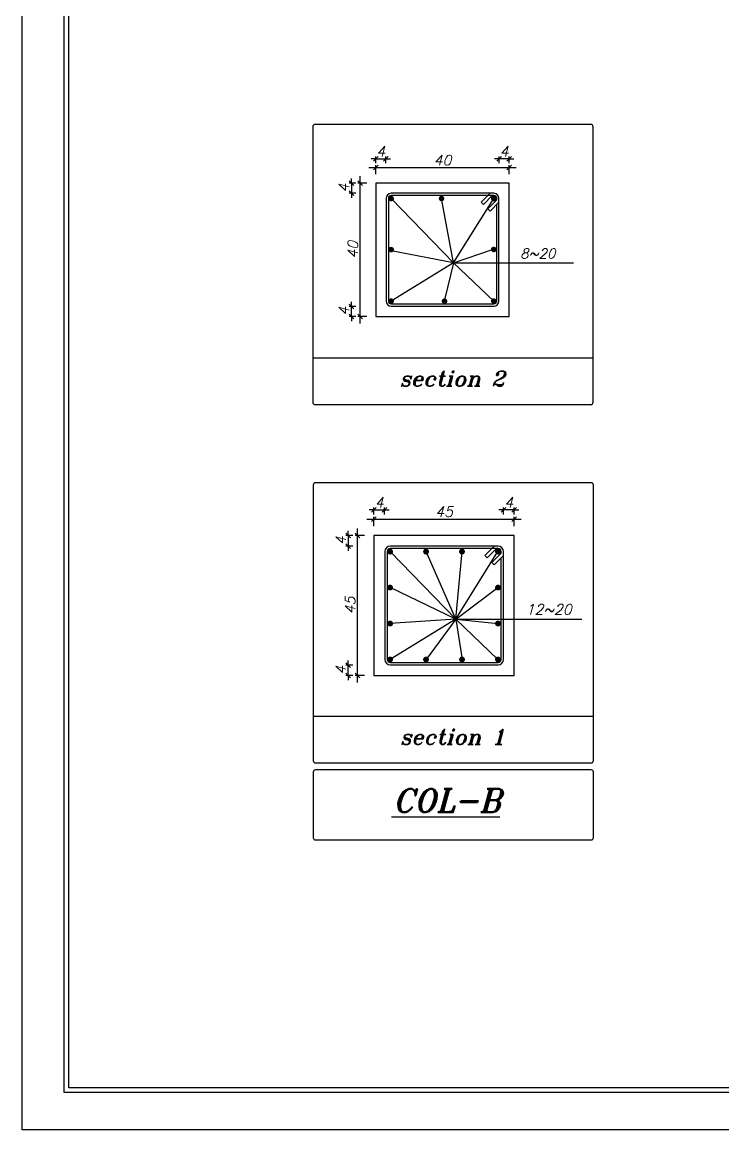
# Model space of a CAD drawing. Header units: inches. Extents: x -1152 to 1352, y 183 to 608.
# Drawn here: x 412.55 to 427.55, y 232.89 to 256.61 of the extents above; entities that cross this region are included whole.
import ezdxf
from ezdxf.enums import TextEntityAlignment as Align

# ---------------------------------------------------------------- set-up
doc = ezdxf.new("R2010")
doc.units = ezdxf.units.IN
doc.header["$MEASUREMENT"] = 0
doc.layers.add('SAZE_DRAWINGS', color=7, linetype='Continuous')
doc.styles.add('SAZE_STYLE', font='romancp.shx', dxfattribs={"oblique": 15})
doc.styles.add('SAZE_STYLE1', font='romant.shx', dxfattribs={"oblique": 15})
doc.dimstyles.new('SAZE_DIM_STYLE', dxfattribs={"dimtxt": 0.2, "dimasz": 0.2, "dimexe": 0.1, "dimexo": 0.05, "dimgap": 0.05, "dimtad": 0, "dimzin": 0, "dimdsep": 46, "dimtxsty": 'SAZE_STYLE', "dimcen": 0.09, "dimclrd": 2, "dimclre": 2, "dimclrt": 3, "dimadec": 0, "dimazin": 0, "dimtfac": 1, "dimtdec": 4, "dimtix": 1, "dimtmove": 1, "dimatfit": 3, "dimfxl": 1, "dimtolj": 1, "dimtzin": 0, "dimarcsym": 0})

# ---------------------------------------------------------------- blocks, each defined once
blk = doc.blocks.new('_Oblique')
at = {"color": 0, "linetype": 'ByBlock', "lineweight": -2}
blk.add_line((-0.5, -0.5), (0.5, 0.5), dxfattribs=at)
blk = doc.blocks.new('*D102')
at = {"layer": 'DEFPOINTS', "color": 0, "transparency": 16777216}
for p in [(420.082, 246.067), (420.307, 246.167), (420.307, 246.067)]:
    blk.add_point(p, dxfattribs=at)
at = {"layer": 'SAZE_DRAWINGS', "color": 2, "lineweight": -2, "transparency": 16777216}
for p, q in [((420.082, 246.067), (420.082, 246.217)), ((420.307, 246.067), (420.307, 246.217)), ((420.082, 246.167), (419.982, 246.167)), ((420.082, 246.167), (420.307, 246.167)), ((420.307, 246.167), (420.407, 246.167))]:
    blk.add_line(p, q, dxfattribs=at)
at = {"layer": 'SAZE_DRAWINGS', "color": 2, "lineweight": -2, "transparency": 16777216, "xscale": 0.1, "yscale": 0.1, "zscale": 0.1}
blk.add_blockref('_Oblique', (420.082, 246.167), dxfattribs=at)
at = {"layer": 'SAZE_DRAWINGS', "color": 2, "lineweight": -2, "transparency": 16777216, "xscale": 0.1, "yscale": 0.1, "zscale": 0.1, "rotation": 180}
blk.add_blockref('_Oblique', (420.307, 246.167), dxfattribs=at)
at = {"layer": 'SAZE_DRAWINGS', "color": 3, "transparency": 16777216, "insert": (420.194, 246.327), "char_height": 0.22, "attachment_point": 5, "style": 'SAZE_STYLE'}
blk.add_mtext('\\A1;4', dxfattribs=at)
blk = doc.blocks.new('*D103')
at = {"layer": 'DEFPOINTS', "color": 0, "transparency": 16777216}
for p in [(420.082, 245.817), (423.082, 245.967), (423.082, 245.817)]:
    blk.add_point(p, dxfattribs=at)
at = {"layer": 'SAZE_DRAWINGS', "color": 2, "lineweight": -2, "transparency": 16777216}
for p, q in [((420.082, 245.817), (420.082, 246.017)), ((423.082, 245.817), (423.082, 246.017)), ((419.932, 245.967), (423.232, 245.967))]:
    blk.add_line(p, q, dxfattribs=at)
at = {"layer": 'SAZE_DRAWINGS', "color": 2, "lineweight": -2, "transparency": 16777216, "xscale": 0.1, "yscale": 0.1, "zscale": 0.1, "rotation": 180}
blk.add_blockref('_Oblique', (420.082, 245.967), dxfattribs=at)
at = {"layer": 'SAZE_DRAWINGS', "color": 2, "lineweight": -2, "transparency": 16777216, "xscale": 0.1, "yscale": 0.1, "zscale": 0.1}
blk.add_blockref('_Oblique', (423.082, 245.967), dxfattribs=at)
at = {"layer": 'SAZE_DRAWINGS', "color": 3, "transparency": 16777216, "insert": (421.582, 246.127), "char_height": 0.22, "attachment_point": 5, "style": 'SAZE_STYLE'}
blk.add_mtext('\\A1;45', dxfattribs=at)
blk = doc.blocks.new('*D88')
at = {"layer": 'DEFPOINTS', "color": 0, "transparency": 16777216}
for p in [(422.857, 246.167), (422.857, 246.067), (423.082, 246.067)]:
    blk.add_point(p, dxfattribs=at)
at = {"layer": 'SAZE_DRAWINGS', "color": 2, "lineweight": -2, "transparency": 16777216}
for p, q in [((422.857, 246.067), (422.857, 246.217)), ((423.082, 246.067), (423.082, 246.217)), ((422.857, 246.167), (422.757, 246.167)), ((423.082, 246.167), (422.857, 246.167)), ((423.082, 246.167), (423.182, 246.167))]:
    blk.add_line(p, q, dxfattribs=at)
at = {"layer": 'SAZE_DRAWINGS', "color": 2, "lineweight": -2, "transparency": 16777216, "xscale": 0.1, "yscale": 0.1, "zscale": 0.1}
blk.add_blockref('_Oblique', (422.857, 246.167), dxfattribs=at)
at = {"layer": 'SAZE_DRAWINGS', "color": 2, "lineweight": -2, "transparency": 16777216, "xscale": 0.1, "yscale": 0.1, "zscale": 0.1, "rotation": 180}
blk.add_blockref('_Oblique', (423.082, 246.167), dxfattribs=at)
at = {"layer": 'SAZE_DRAWINGS', "color": 3, "transparency": 16777216, "insert": (422.969, 246.327), "char_height": 0.22, "attachment_point": 5, "style": 'SAZE_STYLE'}
blk.add_mtext('\\A1;4', dxfattribs=at)
blk = doc.blocks.new('*D89')
at = {"layer": 'DEFPOINTS', "color": 0, "transparency": 16777216}
for p in [(419.532, 242.842), (419.632, 242.842), (419.632, 242.617)]:
    blk.add_point(p, dxfattribs=at)
at = {"layer": 'SAZE_DRAWINGS', "color": 2, "lineweight": -2, "transparency": 16777216}
for p, q in [((419.532, 242.842), (419.532, 242.942)), ((419.632, 242.842), (419.482, 242.842)), ((419.532, 242.617), (419.532, 242.842)), ((419.632, 242.617), (419.482, 242.617)), ((419.532, 242.617), (419.532, 242.517))]:
    blk.add_line(p, q, dxfattribs=at)
at = {"layer": 'SAZE_DRAWINGS', "color": 2, "lineweight": -2, "transparency": 16777216, "xscale": 0.1, "yscale": 0.1, "zscale": 0.1}
for p, rotation in [((419.532, 242.842), 270), ((419.532, 242.617), 90)]:
    blk.add_blockref('_Oblique', p, dxfattribs=dict(at, rotation=rotation))
at = {"layer": 'SAZE_DRAWINGS', "color": 3, "transparency": 16777216, "insert": (419.372, 242.729), "char_height": 0.22, "attachment_point": 5, "rotation": 90, "style": 'SAZE_STYLE'}
blk.add_mtext('\\A1;4', dxfattribs=at)
blk = doc.blocks.new('*D90')
at = {"layer": 'DEFPOINTS', "color": 0, "transparency": 16777216}
for p in [(419.732, 245.617), (419.882, 245.617), (419.882, 242.617)]:
    blk.add_point(p, dxfattribs=at)
at = {"layer": 'SAZE_DRAWINGS', "color": 2, "lineweight": -2, "transparency": 16777216}
for p, q in [((419.732, 242.467), (419.732, 245.767)), ((419.882, 245.617), (419.682, 245.617)), ((419.882, 242.617), (419.682, 242.617))]:
    blk.add_line(p, q, dxfattribs=at)
at = {"layer": 'SAZE_DRAWINGS', "color": 2, "lineweight": -2, "transparency": 16777216, "xscale": 0.1, "yscale": 0.1, "zscale": 0.1}
for p, rotation in [((419.732, 245.617), 90), ((419.732, 242.617), 270)]:
    blk.add_blockref('_Oblique', p, dxfattribs=dict(at, rotation=rotation))
at = {"layer": 'SAZE_DRAWINGS', "color": 3, "transparency": 16777216, "insert": (419.572, 244.117), "char_height": 0.22, "attachment_point": 5, "rotation": 90, "style": 'SAZE_STYLE'}
blk.add_mtext('\\A1;45', dxfattribs=at)
blk = doc.blocks.new('*D91')
at = {"layer": 'DEFPOINTS', "color": 0, "transparency": 16777216}
for p in [(419.632, 245.617), (419.532, 245.392), (419.632, 245.392)]:
    blk.add_point(p, dxfattribs=at)
at = {"layer": 'SAZE_DRAWINGS', "color": 2, "lineweight": -2, "transparency": 16777216}
for p, q in [((419.632, 245.617), (419.482, 245.617)), ((419.532, 245.617), (419.532, 245.717)), ((419.532, 245.617), (419.532, 245.392)), ((419.632, 245.392), (419.482, 245.392)), ((419.532, 245.392), (419.532, 245.292))]:
    blk.add_line(p, q, dxfattribs=at)
at = {"layer": 'SAZE_DRAWINGS', "color": 2, "lineweight": -2, "transparency": 16777216, "xscale": 0.1, "yscale": 0.1, "zscale": 0.1}
for p, rotation in [((419.532, 245.617), 270), ((419.532, 245.392), 90)]:
    blk.add_blockref('_Oblique', p, dxfattribs=dict(at, rotation=rotation))
at = {"layer": 'SAZE_DRAWINGS', "color": 3, "transparency": 16777216, "insert": (419.372, 245.504), "char_height": 0.22, "attachment_point": 5, "rotation": 90, "style": 'SAZE_STYLE'}
blk.add_mtext('\\A1;4', dxfattribs=at)
blk = doc.blocks.new('jytyjt')
at = {"color": 6}
for p, q in [((2157.49, 1354.17), (2574.37, 1354.17)), ((2157.49, 1054.17), (2157.49, 1354.17))]:
    blk.add_line(p, q, dxfattribs=at)
blk = doc.blocks.new('*D92')
at = {"layer": 'DEFPOINTS', "color": 0, "transparency": 16777216}
for p in [(420.122, 253.589), (420.335, 253.684), (420.335, 253.589)]:
    blk.add_point(p, dxfattribs=at)
at = {"layer": 'SAZE_DRAWINGS', "color": 2, "lineweight": -2, "transparency": 16777216}
for p, q in [((420.122, 253.684), (420.022, 253.684)), ((420.122, 253.589), (420.122, 253.734)), ((420.122, 253.684), (420.335, 253.684)), ((420.335, 253.589), (420.335, 253.734)), ((420.335, 253.684), (420.435, 253.684))]:
    blk.add_line(p, q, dxfattribs=at)
at = {"layer": 'SAZE_DRAWINGS', "color": 2, "lineweight": -2, "transparency": 16777216, "xscale": 0.1, "yscale": 0.1, "zscale": 0.1}
blk.add_blockref('_Oblique', (420.122, 253.684), dxfattribs=at)
at = {"layer": 'SAZE_DRAWINGS', "color": 2, "lineweight": -2, "transparency": 16777216, "xscale": 0.1, "yscale": 0.1, "zscale": 0.1, "rotation": 180}
blk.add_blockref('_Oblique', (420.335, 253.684), dxfattribs=at)
at = {"layer": 'SAZE_DRAWINGS', "color": 3, "transparency": 16777216, "insert": (420.228, 253.844), "char_height": 0.22, "attachment_point": 5, "style": 'SAZE_STYLE'}
blk.add_mtext('\\A1;4', dxfattribs=at)
blk = doc.blocks.new('*D93')
at = {"layer": 'DEFPOINTS', "color": 0, "transparency": 16777216}
for p in [(420.122, 253.352), (422.974, 253.494), (422.974, 253.352)]:
    blk.add_point(p, dxfattribs=at)
at = {"layer": 'SAZE_DRAWINGS', "color": 2, "lineweight": -2, "transparency": 16777216}
for p, q in [((419.972, 253.494), (423.124, 253.494)), ((420.122, 253.352), (420.122, 253.544)), ((422.974, 253.352), (422.974, 253.544))]:
    blk.add_line(p, q, dxfattribs=at)
at = {"layer": 'SAZE_DRAWINGS', "color": 2, "lineweight": -2, "transparency": 16777216, "xscale": 0.1, "yscale": 0.1, "zscale": 0.1, "rotation": 180}
blk.add_blockref('_Oblique', (420.122, 253.494), dxfattribs=at)
at = {"layer": 'SAZE_DRAWINGS', "color": 2, "lineweight": -2, "transparency": 16777216, "xscale": 0.1, "yscale": 0.1, "zscale": 0.1}
blk.add_blockref('_Oblique', (422.974, 253.494), dxfattribs=at)
at = {"layer": 'SAZE_DRAWINGS', "color": 3, "transparency": 16777216, "insert": (421.548, 253.654), "char_height": 0.22, "attachment_point": 5, "style": 'SAZE_STYLE'}
blk.add_mtext('\\A1;40', dxfattribs=at)
blk = doc.blocks.new('*D94')
at = {"layer": 'DEFPOINTS', "color": 0, "transparency": 16777216}
for p in [(422.76, 253.684), (422.76, 253.589), (422.974, 253.589)]:
    blk.add_point(p, dxfattribs=at)
at = {"layer": 'SAZE_DRAWINGS', "color": 2, "lineweight": -2, "transparency": 16777216}
for p, q in [((422.76, 253.684), (422.66, 253.684)), ((422.76, 253.589), (422.76, 253.734)), ((422.974, 253.684), (422.76, 253.684)), ((422.974, 253.589), (422.974, 253.734)), ((422.974, 253.684), (423.074, 253.684))]:
    blk.add_line(p, q, dxfattribs=at)
at = {"layer": 'SAZE_DRAWINGS', "color": 2, "lineweight": -2, "transparency": 16777216, "xscale": 0.1, "yscale": 0.1, "zscale": 0.1}
blk.add_blockref('_Oblique', (422.76, 253.684), dxfattribs=at)
at = {"layer": 'SAZE_DRAWINGS', "color": 2, "lineweight": -2, "transparency": 16777216, "xscale": 0.1, "yscale": 0.1, "zscale": 0.1, "rotation": 180}
blk.add_blockref('_Oblique', (422.974, 253.684), dxfattribs=at)
at = {"layer": 'SAZE_DRAWINGS', "color": 3, "transparency": 16777216, "insert": (422.867, 253.844), "char_height": 0.22, "attachment_point": 5, "style": 'SAZE_STYLE'}
blk.add_mtext('\\A1;4', dxfattribs=at)
blk = doc.blocks.new('*D95')
at = {"layer": 'DEFPOINTS', "color": 0, "transparency": 16777216}
for p in [(419.599, 250.523), (419.694, 250.523), (419.694, 250.309)]:
    blk.add_point(p, dxfattribs=at)
at = {"layer": 'SAZE_DRAWINGS', "color": 2, "lineweight": -2, "transparency": 16777216}
for p, q in [((419.694, 250.523), (419.549, 250.523)), ((419.599, 250.523), (419.599, 250.623)), ((419.599, 250.309), (419.599, 250.523)), ((419.694, 250.309), (419.549, 250.309)), ((419.599, 250.309), (419.599, 250.209))]:
    blk.add_line(p, q, dxfattribs=at)
at = {"layer": 'SAZE_DRAWINGS', "color": 2, "lineweight": -2, "transparency": 16777216, "xscale": 0.1, "yscale": 0.1, "zscale": 0.1}
for p, rotation in [((419.599, 250.523), 270), ((419.599, 250.309), 90)]:
    blk.add_blockref('_Oblique', p, dxfattribs=dict(at, rotation=rotation))
at = {"layer": 'SAZE_DRAWINGS', "color": 3, "transparency": 16777216, "insert": (419.439, 250.416), "char_height": 0.22, "attachment_point": 5, "rotation": 90, "style": 'SAZE_STYLE'}
blk.add_mtext('\\A1;4', dxfattribs=at)
blk = doc.blocks.new('*D96')
at = {"layer": 'DEFPOINTS', "color": 0, "transparency": 16777216}
for p in [(419.789, 253.161), (419.931, 253.161), (419.931, 250.309)]:
    blk.add_point(p, dxfattribs=at)
at = {"layer": 'SAZE_DRAWINGS', "color": 2, "lineweight": -2, "transparency": 16777216}
for p, q in [((419.931, 253.161), (419.739, 253.161)), ((419.789, 250.159), (419.789, 253.311)), ((419.931, 250.309), (419.739, 250.309))]:
    blk.add_line(p, q, dxfattribs=at)
at = {"layer": 'SAZE_DRAWINGS', "color": 2, "lineweight": -2, "transparency": 16777216, "xscale": 0.1, "yscale": 0.1, "zscale": 0.1}
for p, rotation in [((419.789, 253.161), 90), ((419.789, 250.309), 270)]:
    blk.add_blockref('_Oblique', p, dxfattribs=dict(at, rotation=rotation))
at = {"layer": 'SAZE_DRAWINGS', "color": 3, "transparency": 16777216, "insert": (419.629, 251.735), "char_height": 0.22, "attachment_point": 5, "rotation": 90, "style": 'SAZE_STYLE'}
blk.add_mtext('\\A1;40', dxfattribs=at)
blk = doc.blocks.new('*D97')
at = {"layer": 'DEFPOINTS', "color": 0, "transparency": 16777216}
for p in [(419.694, 253.161), (419.599, 252.947), (419.694, 252.947)]:
    blk.add_point(p, dxfattribs=at)
at = {"layer": 'SAZE_DRAWINGS', "color": 2, "lineweight": -2, "transparency": 16777216}
for p, q in [((419.694, 253.161), (419.549, 253.161)), ((419.599, 253.161), (419.599, 253.261)), ((419.599, 253.161), (419.599, 252.947)), ((419.694, 252.947), (419.549, 252.947)), ((419.599, 252.947), (419.599, 252.847))]:
    blk.add_line(p, q, dxfattribs=at)
at = {"layer": 'SAZE_DRAWINGS', "color": 2, "lineweight": -2, "transparency": 16777216, "xscale": 0.1, "yscale": 0.1, "zscale": 0.1}
for p, rotation in [((419.599, 253.161), 270), ((419.599, 252.947), 90)]:
    blk.add_blockref('_Oblique', p, dxfattribs=dict(at, rotation=rotation))
at = {"layer": 'SAZE_DRAWINGS', "color": 3, "transparency": 16777216, "insert": (419.439, 253.054), "char_height": 0.22, "attachment_point": 5, "rotation": 90, "style": 'SAZE_STYLE'}
blk.add_mtext('\\A1;4', dxfattribs=at)

msp = doc.modelspace()

# ---------------------------------------------------------------- linework, layer by layer
at = {"color": 8}
for p, q in [((413.45046, 233.68968), (413.45046, 273.69548)), ((413.55046, 233.78968), (413.55046, 273.59548)), ((441.35046, 233.68968), (413.45046, 233.68968)), ((441.25046, 233.78968), (413.55046, 233.78968))]:
    msp.add_line(p, q, dxfattribs=at)
at = {"layer": 'SAZE_DRAWINGS', "color": 2}
for p, q in [((421.78554, 251.45573), (420.44957, 252.8333)), ((421.78554, 251.45573), (421.52902, 252.8333)), ((421.78554, 251.45573), (422.64607, 252.8333)), ((421.78554, 251.45573), (420.44957, 251.70972)), ((421.78554, 251.45573), (422.61635, 251.74251)), ((421.78554, 251.45573), (420.44957, 250.6368)), ((421.78554, 251.45573), (421.59205, 250.66603)), ((421.78554, 251.45573), (424.35287, 251.45573)), ((421.78554, 251.45573), (422.64607, 250.6368)), ((421.83184, 243.82309), (420.42684, 245.27184)), ((421.83184, 243.82309), (421.19684, 245.27184)), ((421.83184, 243.82309), (421.96684, 245.27184)), ((421.83184, 243.82309), (422.73684, 245.27184)), ((421.83184, 243.82309), (420.42684, 244.50184)), ((421.83184, 243.82309), (422.73684, 244.50184)), ((421.83184, 243.82309), (420.42684, 242.96184)), ((421.83184, 243.82309), (420.42684, 243.73184)), ((421.83184, 243.82309), (421.19684, 242.96184)), ((421.83184, 243.82309), (424.53184, 243.82309)), ((421.83184, 243.82309), (421.96684, 242.96184)), ((421.83184, 243.82309), (422.73684, 242.96184)), ((421.83184, 243.82309), (422.73684, 243.73184))]:
    msp.add_line(p, q, dxfattribs=at)
at = {"layer": 'SAZE_DRAWINGS', "color": 8}
for p, q in [((418.77179, 249.41956), (424.77179, 249.41956)), ((418.78184, 241.74827), (424.78184, 241.74827))]:
    msp.add_line(p, q, dxfattribs=at)
for points in [[(418.82179, 248.41921), (424.72179, 248.41921, 0.41421356), (424.77179, 248.46921), (424.77179, 254.36921, 0.41421356), (424.72179, 254.41921), (418.82179, 254.41921, 0.41421356), (418.77179, 254.36921), (418.77179, 248.46921, 0.41421356)], [(418.83184, 240.74792), (424.73184, 240.74792, 0.41421356), (424.78184, 240.79792), (424.78184, 246.69792, 0.41421356), (424.73184, 246.74792), (418.83184, 246.74792, 0.41421356), (418.78184, 246.69792), (418.78184, 240.79792, 0.41421356)]]:
    msp.add_lwpolyline(points, format="xyb", close=True, dxfattribs=at)
at = {"layer": 'SAZE_DRAWINGS', "color": 3}
for points in [[(420.12152, 250.30875), (422.97411, 250.30875), (422.97411, 253.16134), (420.12152, 253.16134)], [(420.08184, 242.61684), (423.08184, 242.61684), (423.08184, 245.61684), (420.08184, 245.61684)]]:
    msp.add_lwpolyline(points, close=True, dxfattribs=at)
at = {"layer": 'SAZE_DRAWINGS', "color": 4}
for points in [[(420.44957, 250.52983), (422.65082, 250.52983, 0.41421356), (422.75779, 250.6368), (422.75779, 252.83805, 0.41421356), (422.65082, 252.94502), (420.44957, 252.94502, 0.41421356), (420.3426, 252.83805), (420.3426, 250.6368, 0.41421356)], [(420.42684, 242.84934), (422.74184, 242.84934, 0.41421356), (422.85434, 242.96184), (422.85434, 245.27684, 0.41421356), (422.74184, 245.38934), (420.42684, 245.38934, 0.41421356), (420.31434, 245.27684), (420.31434, 242.96184, 0.41421356)], [(418.83184, 239.09792), (424.73184, 239.09792, 0.41421356), (424.78184, 239.14792), (424.78184, 240.54792, 0.41421356), (424.73184, 240.59792), (418.83184, 240.59792, 0.41421356), (418.78184, 240.54792), (418.78184, 239.14792, 0.41421356)]]:
    msp.add_lwpolyline(points, format="xyb", close=True, dxfattribs=at)
for points in [[(422.71025, 252.80239), (422.71025, 252.83805, 0.41421356), (422.65082, 252.89748), (420.44957, 252.89748, 0.41421356), (420.39014, 252.83805), (420.39014, 250.6368, 0.41421356), (420.44957, 250.57737), (422.65082, 250.57737, 0.41421356), (422.71025, 250.6368), (422.71025, 252.70731)], [(422.80434, 245.23934), (422.80434, 245.27684, 0.41421356), (422.74184, 245.33934), (420.42684, 245.33934, 0.41421356), (420.36434, 245.27684), (420.36434, 242.96184, 0.41421356), (420.42684, 242.89934), (422.74184, 242.89934, 0.41421356), (422.80434, 242.96184), (422.80434, 245.13934)]]:
    msp.add_lwpolyline(points, format="xyb", dxfattribs=at)
at = {"layer": 'SAZE_DRAWINGS', "color": 6}
for points, const_width in [([(420.41986, 252.8333, 1), (420.47929, 252.8333, 1)], 0.05943), ([(421.49931, 252.8333, 1), (421.55874, 252.8333, 1)], 0.05943), ([(422.61635, 252.8333, 1), (422.67578, 252.8333, 1)], 0.05943), ([(420.41986, 251.73943, 1), (420.47929, 251.73943, 1)], 0.05943), ([(422.61635, 251.74251, 1), (422.67578, 251.74251, 1)], 0.05943), ([(420.41986, 250.6368, 1), (420.47929, 250.6368, 1)], 0.05943), ([(421.56233, 250.63632, 1), (421.62176, 250.63632, 1)], 0.05943), ([(422.61635, 250.6368, 1), (422.67578, 250.6368, 1)], 0.05943), ([(420.39559, 245.27184, 1), (420.45809, 245.27184, 1)], 0.0625), ([(421.16559, 245.27184, 1), (421.22809, 245.27184, 1)], 0.0625), ([(421.93559, 245.27184, 1), (421.99809, 245.27184, 1)], 0.0625), ([(422.70559, 245.27184, 1), (422.76809, 245.27184, 1)], 0.0625), ([(420.39559, 244.50184, 1), (420.45809, 244.50184, 1)], 0.0625), ([(422.70559, 244.50184, 1), (422.76809, 244.50184, 1)], 0.0625), ([(420.39559, 243.73184, 1), (420.45809, 243.73184, 1)], 0.0625), ([(422.70559, 243.73184, 1), (422.76809, 243.73184, 1)], 0.0625), ([(420.39559, 242.96184, 1), (420.45809, 242.96184, 1)], 0.0625), ([(421.16559, 242.96184, 1), (421.22809, 242.96184, 1)], 0.0625), ([(421.93559, 242.96184, 1), (421.99809, 242.96184, 1)], 0.0625), ([(422.70559, 242.96184, 1), (422.76809, 242.96184, 1)], 0.0625)]:
    msp.add_lwpolyline(points, format="xyb", close=True, dxfattribs=dict(at, const_width=const_width))
at = {"layer": 'SAZE_DRAWINGS', "color": 4}
for points in [[(422.61516, 252.89748), (422.42499, 252.70731), (422.37745, 252.75485), (422.56762, 252.94502)], [(422.71025, 252.80239), (422.52008, 252.61222), (422.56762, 252.56468), (422.75779, 252.75485)], [(422.70434, 245.33934), (422.50434, 245.13934), (422.45434, 245.18934), (422.65434, 245.38934)], [(422.80434, 245.23934), (422.60434, 245.03934), (422.65434, 244.98934), (422.85434, 245.18934)]]:
    msp.add_lwpolyline(points, dxfattribs=at)

# ---------------------------------------------------------------- block references
at = {"xscale": 0.1000000000003638, "yscale": 0.1000000000003638, "zscale": 0.1000000000003638, "rotation": 90}
msp.add_blockref('jytyjt', (547.96768, 17.1402), dxfattribs=at)

# ---------------------------------------------------------------- texts
at = {"layer": 'SAZE_DRAWINGS', "color": 2, "style": 'SAZE_STYLE', "oblique": 15}
for s, height, p in [('8~20', 0.20919, (423.21183, 251.55082)), ('12~20', 0.22, (423.33184, 243.92309))]:
    msp.add_text(s, height=height, dxfattribs=at).set_placement(p)
at = {"layer": 'SAZE_DRAWINGS', "color": 2, "style": 'SAZE_STYLE1', "oblique": 15}
for s, p in [('section 2', (421.75456, 248.97599)), ('section 1', (421.76461, 241.3047))]:
    msp.add_text(s, height=0.325, dxfattribs=at).set_placement(p, align=Align.MIDDLE_CENTER)
at = {"layer": 'SAZE_DRAWINGS', "color": 4, "style": 'SAZE_STYLE1', "oblique": 15}
msp.add_text('%%UCOL-B', height=0.5, dxfattribs=at).set_placement((421.64359, 239.94066), align=Align.MIDDLE_CENTER)

# ---------------------------------------------------------------- dimensions: what is measured, and where the dimension line sits
at = {"layer": 'SAZE_DRAWINGS', "color": 2}
for base, p1, p2, text, override, picture, middle in [((420.33547, 253.68432), (420.12152, 253.58923), (420.33547, 253.58923), '4', {"dimtxt": 0.22, "dimasz": 0.1, "dimexe": 0.05, "dimexo": 0, "dimgap": 0.05, "dimtad": 1, "dimtoh": 1, "dimdec": 1, "dimlfac": 20, "dimrnd": 4.5, "dimzin": 8, "dimblk": 'Oblique', "dimdle": 0.15, "dimclrd": 2, "dimclre": 2, "dimclrt": 3}, '*D92', (420.2285, 253.84432)), ((422.76017, 253.68432), (422.97411, 253.58923), (422.76017, 253.58923), '4', {"dimtxt": 0.22, "dimasz": 0.1, "dimexe": 0.05, "dimexo": 0, "dimgap": 0.05, "dimtad": 1, "dimtoh": 1, "dimdec": 1, "dimlfac": 20, "dimrnd": 4.5, "dimzin": 8, "dimblk": 'Oblique', "dimdle": 0.15, "dimclrd": 2, "dimclre": 2, "dimclrt": 3}, '*D94', (422.86714, 253.84432)), ((422.97411, 253.49414), (420.12152, 253.35152), (422.97411, 253.35152), '40', {"dimtxt": 0.22, "dimasz": 0.1, "dimexe": 0.05, "dimexo": 0, "dimgap": 0.05, "dimtad": 1, "dimtoh": 1, "dimdec": 1, "dimlfac": 20, "dimrnd": 0.5, "dimzin": 8, "dimblk": 'Oblique', "dimdle": 0.15, "dimclrd": 2, "dimclre": 2, "dimclrt": 3}, '*D93', (421.54782, 253.65414)), ((420.30684, 246.16684), (420.08184, 246.06684), (420.30684, 246.06684), '4', {"dimtxt": 0.22, "dimasz": 0.1, "dimexe": 0.05, "dimexo": 0, "dimgap": 0.05, "dimtad": 1, "dimtoh": 1, "dimdec": 1, "dimlfac": 20, "dimrnd": 4.5, "dimzin": 8, "dimblk": 'Oblique', "dimdle": 0.15, "dimclrd": 2, "dimclre": 2, "dimclrt": 3}, '*D102', (420.19434, 246.32684)), ((422.85684, 246.16684), (423.08184, 246.06684), (422.85684, 246.06684), '4', {"dimtxt": 0.22, "dimasz": 0.1, "dimexe": 0.05, "dimexo": 0, "dimgap": 0.05, "dimtad": 1, "dimtoh": 1, "dimdec": 1, "dimlfac": 20, "dimrnd": 4.5, "dimzin": 8, "dimblk": 'Oblique', "dimdle": 0.15, "dimclrd": 2, "dimclre": 2, "dimclrt": 3}, '*D88', (422.96934, 246.32684)), ((423.08184, 245.96684), (420.08184, 245.81684), (423.08184, 245.81684), '45', {"dimtxt": 0.22, "dimasz": 0.1, "dimexe": 0.05, "dimexo": 0, "dimgap": 0.05, "dimtad": 1, "dimtoh": 1, "dimdec": 1, "dimlfac": 20, "dimrnd": 0.5, "dimzin": 8, "dimblk": 'Oblique', "dimdle": 0.15, "dimclrd": 2, "dimclre": 2, "dimclrt": 3}, '*D103', (421.58184, 246.12684))]:
    dim = msp.add_linear_dim(base=base, p1=p1, p2=p2, text=text, dimstyle='SAZE_DIM_STYLE', override=override, dxfattribs=at)
    dim.commit()
    dim.dimension.update_dxf_attribs({"geometry": picture, "text_midpoint": middle})
for base, p1, p2, text, override, picture, middle in [((419.59855, 252.9474), (419.69364, 253.16134), (419.69364, 252.9474), '4', {"dimtxt": 0.22, "dimasz": 0.1, "dimexe": 0.05, "dimexo": 0, "dimgap": 0.05, "dimtad": 1, "dimtoh": 1, "dimdec": 1, "dimlfac": 20, "dimrnd": 4.5, "dimzin": 8, "dimblk": 'Oblique', "dimdle": 0.15, "dimclrd": 2, "dimclre": 2, "dimclrt": 3}, '*D97', (419.43855, 253.05437)), ((419.78872, 253.16134), (419.93135, 250.30875), (419.93135, 253.16134), '40', {"dimtxt": 0.22, "dimasz": 0.1, "dimexe": 0.05, "dimexo": 0, "dimgap": 0.05, "dimtad": 1, "dimtoh": 1, "dimdec": 1, "dimlfac": 20, "dimrnd": 0.5, "dimzin": 8, "dimblk": 'Oblique', "dimdle": 0.15, "dimclrd": 2, "dimclre": 2, "dimclrt": 3}, '*D96', (419.62872, 251.73505)), ((419.59855, 250.5227), (419.69364, 250.30875), (419.69364, 250.5227), '4', {"dimtxt": 0.22, "dimasz": 0.1, "dimexe": 0.05, "dimexo": 0, "dimgap": 0.05, "dimtad": 1, "dimtoh": 1, "dimdec": 1, "dimlfac": 20, "dimrnd": 4.5, "dimzin": 8, "dimblk": 'Oblique', "dimdle": 0.15, "dimclrd": 2, "dimclre": 2, "dimclrt": 3}, '*D95', (419.43855, 250.41573)), ((419.73184, 245.61684), (419.88184, 242.61684), (419.88184, 245.61684), '45', {"dimtxt": 0.22, "dimasz": 0.1, "dimexe": 0.05, "dimexo": 0, "dimgap": 0.05, "dimtad": 1, "dimtoh": 1, "dimdec": 1, "dimlfac": 20, "dimrnd": 0.5, "dimzin": 8, "dimblk": 'Oblique', "dimdle": 0.15, "dimclrd": 2, "dimclre": 2, "dimclrt": 3}, '*D90', (419.57184, 244.11684)), ((419.53184, 245.39184), (419.63184, 245.61684), (419.63184, 245.39184), '4', {"dimtxt": 0.22, "dimasz": 0.1, "dimexe": 0.05, "dimexo": 0, "dimgap": 0.05, "dimtad": 1, "dimtoh": 1, "dimdec": 1, "dimlfac": 20, "dimrnd": 4.5, "dimzin": 8, "dimblk": 'Oblique', "dimdle": 0.15, "dimclrd": 2, "dimclre": 2, "dimclrt": 3}, '*D91', (419.37184, 245.50434)), ((419.53184, 242.84184), (419.63184, 242.61684), (419.63184, 242.84184), '4', {"dimtxt": 0.22, "dimasz": 0.1, "dimexe": 0.05, "dimexo": 0, "dimgap": 0.05, "dimtad": 1, "dimtoh": 1, "dimdec": 1, "dimlfac": 20, "dimrnd": 4.5, "dimzin": 8, "dimblk": 'Oblique', "dimdle": 0.15, "dimclrd": 2, "dimclre": 2, "dimclrt": 3}, '*D89', (419.37184, 242.72934))]:
    dim = msp.add_linear_dim(base=base, p1=p1, p2=p2, angle=90, text=text, dimstyle='SAZE_DIM_STYLE', override=override, dxfattribs=at)
    dim.commit()
    dim.dimension.update_dxf_attribs({"geometry": picture, "text_midpoint": middle})

doc.saveas('drawing.dxf')
